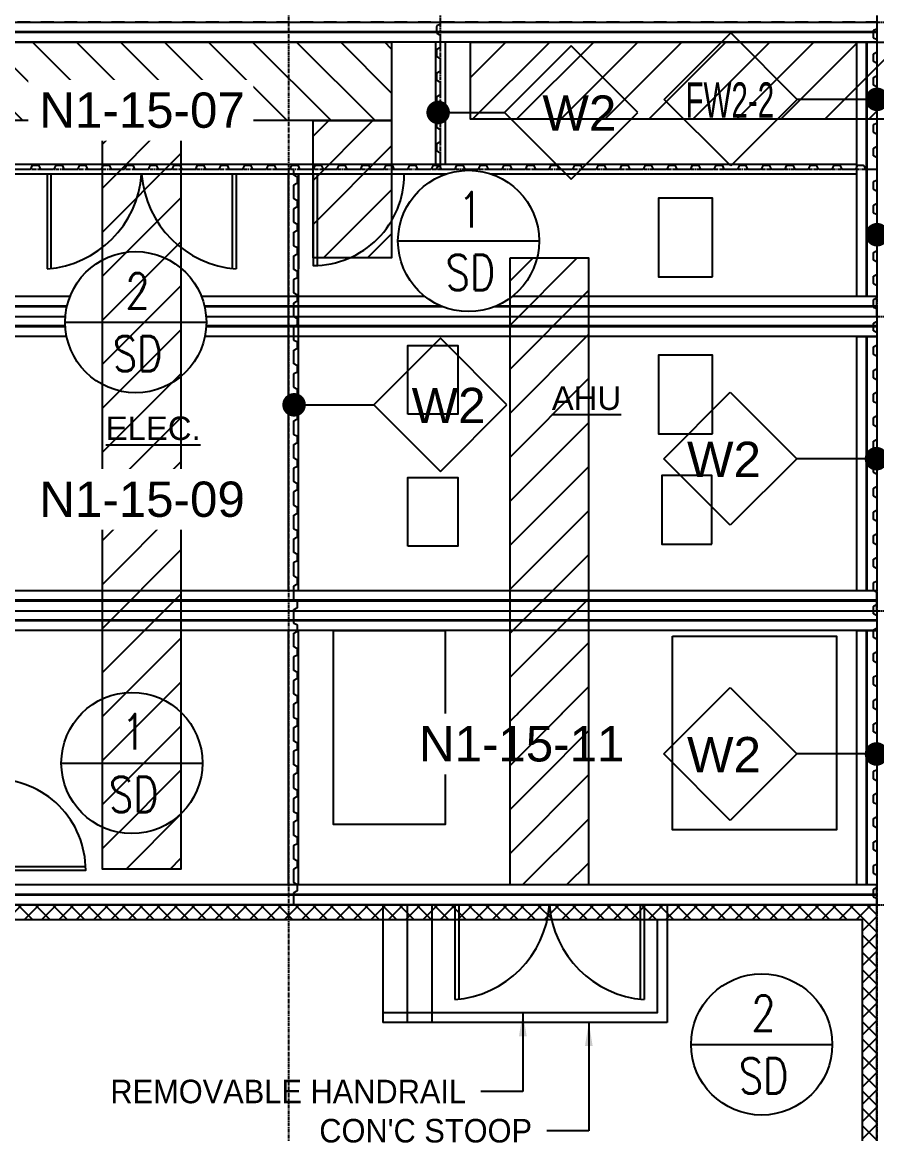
# Model space of a CAD drawing. Header units: millimetres. Extents: x 4133871 to 4440428, y -545651 to -495191.
# Drawn here: x 4159226 to 4167944, y -536178 to -524844 of the extents above; entities that cross this region are included whole.
import ezdxf
from ezdxf.enums import TextEntityAlignment as Align

# ---------------------------------------------------------------- set-up
doc = ezdxf.new("R2010")
doc.units = ezdxf.units.MM
doc.header["$LTSCALE"] = 60
doc.set_wipeout_variables(frame=1)
for name, pattern in [('CEN', [62, 60, -1, 0, -1]), ('CENTER', [2, 1.25, -0.25, 0.25, -0.25]), ('HIDDEN', [0.375, 0.25, -0.125])]:
    doc.linetypes.add(name, pattern=pattern)
for name, color, linetype in [('1', 7, 'Continuous'), ('1CEN', 1, 'CEN'), ('1ST FL FW1-2', 3, 'Continuous'), ('1ST FL FW2-2', 3, 'Continuous'), ('1ST FL W2', 3, 'Continuous'), ('3', 3, 'Continuous'), ('AA-XXXX-SYMB', 7, 'Continuous'), ('AA-XXXX-TEXT', 3, 'Continuous'), ('C_TEXT_01', 2, 'Continuous'), ('C_TEXT_CONTAINER NO', 7, 'Continuous'), ('DIM-SCALE', 7, 'Continuous'), ('DOOR', 3, 'Continuous'), ('EQUIPMENT', 6, 'Continuous'), ('INI', 11, 'Continuous'), ('STEEL', 3, 'Continuous')]:
    doc.layers.add(name, color=color, linetype=linetype)
doc.styles.add('ArchiLab', font='')
doc.styles.add('ARCHILAB_ROMANS', font='romans.shx', dxfattribs={"bigfont": 'ghs.shx'})
doc.styles.add('Arial', font='arial.ttf')
doc.styles.add('GHS', font='romans.shx', dxfattribs={"width": 0.8, "bigfont": 'ghs.shx'})
doc.styles.add('돋움', font='')
doc.styles.get('ArchiLab').set_extended_font_data('Dotum')
doc.styles.get('돋움').set_extended_font_data('Dotum')
doc.linetypes.add('FENCELINE1', pattern='A,1,-0.4,[133,ltypeshp.shx,S=0.4,R=0,X=-0.4,Y=0],-0.4,4', length=5.8)
doc.dimstyles.new('일반도면_0060', dxfattribs={"dimtxt": 240, "dimasz": 240, "dimexe": 60, "dimexo": 300, "dimgap": 75, "dimtad": 1, "dimdec": 0, "dimzin": 0, "dimdsep": 46, "dimtxsty": '돋움', "dimcen": -300, "dimclrd": 7, "dimclre": 7, "dimclrt": 2, "dimadec": 8, "dimazin": 0, "dimtfac": 1, "dimtdec": 0, "dimtix": 1, "dimtmove": 2, "dimatfit": 3, "dimfxl": 1, "dimtolj": 1, "dimtzin": 0, "dimarcsym": 0})

# ---------------------------------------------------------------- blocks, each defined once
blk = doc.blocks.new('EQ')
at = {"layer": 'EQUIPMENT', "color": 253}
for points in [[(-2407, 9712), (-2407, 10512), (-2957, 10512), (-2957, 9712)], [(-5513, 8309), (-5513, 9009), (-5003, 9009), (-5003, 8309)], [(-2407, 8111), (-2407, 8911), (-2957, 8911), (-2957, 8111)], [(-5513, 6965), (-5513, 7665), (-5003, 7665), (-5003, 6965)], [(-2412, 6984), (-2412, 7684), (-2922, 7684), (-2922, 6984)], [(-6273, 6104), (-5134, 6104), (-5134, 4127), (-6273, 4127)], [(-2814, 6048), (-1142, 6048), (-1142, 4071), (-2814, 4071)]]:
    blk.add_lwpolyline(points, close=True, dxfattribs=at)
blk = doc.blocks.new('15M')
at = {"linetype": 'HIDDEN', "ltscale": 0.1}
for p, q in [((-110087, -152171), (-95087, -152171)), ((-110087, -152179), (-95087, -152179)), ((-109989, -152276), (-109989, -154870)), ((-109982, -152276), (-109982, -154870)), ((-110087, -154968), (-95087, -154968)), ((-110087, -154976), (-95087, -154976))]:
    blk.add_line(p, q, dxfattribs=at)
for points in [[(-110087, -152276), (-95087, -152276), (-95087, -152073), (-110087, -152073)], [(-109884, -154870), (-110087, -154870), (-110087, -152276), (-109884, -152276)], [(-110087, -154870), (-95087, -154870), (-95087, -155073), (-110087, -155073)]]:
    blk.add_lwpolyline(points, close=True)
blk = doc.blocks.new('외각')
for p, q in [((-19519, -4083), (-19519, -5330)), ((-19419, -4083), (-19419, -5330)), ((-15219, -5330), (-34813, -5330)), ((-15219, -5430), (-34813, -5430)), ((-21016, -9677), (-21016, -5430)), ((-20916, -9677), (-20916, -5430)), ((-20916, -5430), (-20916, -6395)), ((-21016, -12677), (-21016, -10083)), ((-20916, -12677), (-20916, -10083))]:
    blk.add_line(p, q)
at = {"rotation": 180}
for p in [(-125103, -158953), (-125103, -161953), (-125103, -164953)]:
    blk.add_blockref('15M', p, dxfattribs=at)
blk = doc.blocks.new('A$C1F841B1D')
blk.add_wipeout([(207.3, 585.3), (300, 600), (392.7, 585.3), (476.3, 542.7), (542.7, 476.3), (585.3, 392.7), (600, 300), (585.3, 207.3), (542.7, 123.7), (476.3, 57.3), (392.7, 14.7), (300, 0), (207.3, 14.7), (123.7, 57.3), (57.3, 123.7), (14.7, 207.3), (0, 300), (14.7, 392.7), (57.3, 476.3), (123.7, 542.7)])
at = {"layer": 'AA-XXXX-SYMB'}
blk.add_line((0, 300), (600, 300), dxfattribs=at)
blk.add_circle((300, 300), 300, dxfattribs=at)
at = {"layer": 'AA-XXXX-SYMB', "color": 3, "linetype": 'Continuous', "style": 'ArchiLab'}
for tag, p in [('NO', (307.7, 357.8)), ('MARK', (308.1, 91.4))]:
    blk.add_attdef(tag, text='', height=150, dxfattribs=at).set_placement(p, align=Align.CENTER)
blk = doc.blocks.new('A$C07F913FF')
h = blk.add_hatch()
h.set_pattern_fill('ANSI31', color=253, scale=100, angle=90)
h.set_pattern_definition([(135, (4702447.55, -32291.02), (-224.506403, -224.506403), [])])
h.paths.add_polyline_path([(5203, 1997), (5203, 2797), (15050, 2797), (15050, 1997)])
h = blk.add_hatch()
h.set_pattern_fill('ANSI31', color=253, scale=100)
h.set_pattern_definition([(45, (-18138.02, -4694771.05), (-224.506403, 224.506403), [])])
h.paths.add_polyline_path([(15854, 2797), (27684, 2797), (27684, 2011), (15854, 2011)])
h = blk.add_hatch()
h.set_pattern_fill('ANSI31', color=253, scale=100)
h.set_pattern_definition([(45, (-22188.02, -4695745.9), (-224.506403, 224.506403), [])])
h.paths.add_polyline_path([(12100, 1997), (12900, 1997), (12900, -5634), (12100, -5634)])
h = blk.add_hatch()
h.set_pattern_fill('ANSI31', color=253, scale=100)
h.set_pattern_definition([(45, (-20038.02, -4695218.05), (-224.506403, 224.506403), [])])
h.paths.add_polyline_path([(14250, 1997), (15050, 1997), (15050, 597), (14250, 597)])
h = blk.add_hatch()
h.set_pattern_fill('ANSI31', color=253, scale=100)
h.set_pattern_definition([(45, (-18027.55, -4695794.55), (-224.506403, 224.506403), [])])
h.paths.add_polyline_path([(16260, 597), (17060, 597), (17060, -5797), (16260, -5797)])
at = {"color": 253}
for points in [[(5203, 1997), (5203, 2797), (15050, 2797), (15050, 1997)], [(15854, 2797), (27684, 2797), (27684, 2011), (15854, 2011)], [(12100, 1997), (12900, 1997), (12900, -5634), (12100, -5634)], [(14250, 1997), (15050, 1997), (15050, 597), (14250, 597)], [(16260, 597), (17060, 597), (17060, -5797), (16260, -5797)]]:
    blk.add_lwpolyline(points, close=True, dxfattribs=at)
blk = doc.blocks.new('A$C064809F0')
at = {"layer": 'AA-XXXX-TEXT'}
for p, q in [((475.2, 565.7), (1040.8, 1131.4)), ((1040.8, 1131.4), (1606.5, 565.7)), ((1040.8, 0), (475.2, 565.7)), ((1606.5, 565.7), (1040.8, 0))]:
    blk.add_line(p, q, dxfattribs=at)
at = {"layer": 'INI'}
blk.add_line((1040.8, 0), (475.2, 565.7), dxfattribs=at)
at = {"layer": 'AA-XXXX-TEXT', "style": 'ARCHILAB_ROMANS'}
blk.add_attdef('WALLTYPE', text='', height=300, dxfattribs=at).set_placement((1042.9, 560), align=Align.MIDDLE_CENTER)

msp = doc.modelspace()

# ---------------------------------------------------------------- block references
at = {"color": 3}
msp.add_blockref('외각', (4182960, -520964.2), dxfattribs=at)

# ---------------------------------------------------------------- next in the draw order: block references
at = {"layer": 'EQUIPMENT', "color": 3}
msp.add_blockref('EQ', (4168674, -537151), dxfattribs=at)

# ---------------------------------------------------------------- next in the draw order: linework, layer by layer
for p, q in [((4162904.5, -533844.2), (4162904.5, -535044.2)), ((4163154.5, -533844.2), (4163154.5, -535044.2)), ((4163404.5, -533844.2), (4163404.5, -535044.2)), ((4165804.5, -533844.2), (4165804.5, -535044.2)), ((4165804.5, -535044.2), (4162904.5, -535044.2))]:
    msp.add_line(p, q)
at = {"layer": '1CEN', "color": 1, "linetype": 'CENTER', "ltscale": 0.5}
for p, q in [((4161944, -502344.3), (4161944, -540844.3)), ((4167944, -502344.3), (4167944, -540844.3)), ((4146944, -524844.3), (4183944, -524844.3)), ((4146944, -527844.3), (4183944, -527844.3)), ((4146944, -530844.3), (4183944, -530844.3)), ((4146944, -533844.3), (4183944, -533844.3))]:
    msp.add_line(p, q, dxfattribs=at)
at = {"layer": '1ST FL FW2-2'}
for points in [[(4159309.2, -524841.1, -0.279959), (4159304.1, -524844.3), (4159179.2, -524844.3, -0.279959)], [(4159549.7, -524841.1, -0.279959), (4159544.6, -524844.3), (4159419.7, -524844.3, -0.279959), (4159414.6, -524841.1)], [(4159790.2, -524841.1, -0.279959), (4159785, -524844.3), (4159660.2, -524844.3, -0.279959), (4159655, -524841.1)], [(4160030.7, -524841.1, -0.279959), (4160025.5, -524844.3), (4159900.7, -524844.3, -0.279959), (4159895.5, -524841.1)], [(4160271.1, -524841.1, -0.279959), (4160266, -524844.3), (4160141.1, -524844.3, -0.279959), (4160136, -524841.1)], [(4160511.6, -524841.1, -0.279959), (4160506.5, -524844.3), (4160381.6, -524844.3, -0.279959), (4160376.5, -524841.1)], [(4160752.1, -524841.1, -0.279959), (4160746.9, -524844.3), (4160622.1, -524844.3, -0.279959), (4160617, -524841.1)], [(4160992.6, -524841.1, -0.279959), (4160987.4, -524844.3), (4160862.6, -524844.3, -0.279959), (4160857.4, -524841.1)], [(4161233, -524841.1, -0.279959), (4161227.9, -524844.3), (4161103.1, -524844.3, -0.279959), (4161097.9, -524841.1)], [(4161473.5, -524841.1, -0.279959), (4161468.4, -524844.3), (4161343.5, -524844.3, -0.279959), (4161338.4, -524841.1)], [(4161714, -524841.1, -0.279959), (4161708.9, -524844.3), (4161584, -524844.3, -0.279959), (4161578.9, -524841.1)], [(4161954.5, -524841.1, -0.279959), (4161949.3, -524844.3), (4161824.5, -524844.3, -0.279959), (4161819.4, -524841.1)], [(4162195, -524841.1, -0.279959), (4162189.8, -524844.3), (4162065, -524844.3, -0.279959), (4162059.8, -524841.1)], [(4162435.4, -524841.1, -0.279959), (4162430.3, -524844.3), (4162305.5, -524844.3, -0.279959), (4162300.3, -524841.1)], [(4162675.9, -524841.1, -0.279959), (4162670.8, -524844.3), (4162545.9, -524844.3, -0.279959), (4162540.8, -524841.1)], [(4162916.4, -524841.1, -0.279959), (4162911.3, -524844.3), (4162786.4, -524844.3, -0.279959), (4162781.3, -524841.1)], [(4163156.9, -524841.1, -0.279959), (4163151.7, -524844.3), (4163026.9, -524844.3, -0.279959), (4163021.7, -524841.1)], [(4163397.4, -524841.1, -0.279959), (4163392.2, -524844.3), (4163267.4, -524844.3, -0.279959), (4163262.2, -524841.1)], [(4163637.8, -524841.1, -0.279959), (4163632.7, -524844.3), (4163507.8, -524844.3, -0.279959), (4163502.7, -524841.1)], [(4163878.3, -524841.1, -0.279959), (4163873.2, -524844.3), (4163748.3, -524844.3, -0.279959), (4163743.2, -524841.1)], [(4164118.8, -524841.1, -0.279959), (4164113.6, -524844.3), (4163988.8, -524844.3, -0.279959), (4163983.7, -524841.1)], [(4164359.3, -524841.1, -0.279959), (4164354.1, -524844.3), (4164229.3, -524844.3, -0.279959), (4164224.1, -524841.1)], [(4164599.7, -524841.1, -0.279959), (4164594.6, -524844.3), (4164469.8, -524844.3, -0.279959), (4164464.6, -524841.1)], [(4164840.2, -524841.1, -0.279959), (4164835.1, -524844.3), (4164710.2, -524844.3, -0.279959), (4164705.1, -524841.1)], [(4165080.7, -524841.1, -0.279959), (4165075.6, -524844.3), (4164950.7, -524844.3, -0.279959), (4164945.6, -524841.1)], [(4165321.2, -524841.1, -0.279959), (4165316, -524844.3), (4165191.2, -524844.3, -0.279959), (4165186.1, -524841.1)], [(4165561.7, -524841.1, -0.279959), (4165556.5, -524844.3), (4165431.7, -524844.3, -0.279959), (4165426.5, -524841.1)], [(4165802.1, -524841.1, -0.279959), (4165797, -524844.3), (4165672.2, -524844.3, -0.279959), (4165667, -524841.1)], [(4166042.6, -524841.1, -0.279959), (4166037.5, -524844.3), (4165912.6, -524844.3, -0.279959), (4165907.5, -524841.1)], [(4166283.1, -524841.1, -0.279959), (4166278, -524844.3), (4166153.1, -524844.3, -0.279959), (4166148, -524841.1)], [(4166523.6, -524841.1, -0.279959), (4166518.4, -524844.3), (4166393.6, -524844.3, -0.279959), (4166388.4, -524841.1)], [(4166764.1, -524841.1, -0.279959), (4166758.9, -524844.3), (4166634.1, -524844.3, -0.279959), (4166628.9, -524841.1)], [(4167004.5, -524841.1, -0.279959), (4166999.4, -524844.3), (4166874.5, -524844.3, -0.279959), (4166869.4, -524841.1)], [(4167245, -524841.1, -0.279959), (4167239.9, -524844.3), (4167115, -524844.3, -0.279959), (4167109.9, -524841.1)], [(4167485.5, -524841.1, -0.279959), (4167480.3, -524844.3), (4167355.5, -524844.3, -0.279959), (4167350.4, -524841.1)], [(4167726, -524841.1, -0.279959), (4167720.8, -524844.3), (4167596, -524844.3, -0.279959), (4167590.8, -524841.1)], [(4167944, -524844.3), (4167836.5, -524844.3, -0.279959), (4167831.3, -524841.1)], [(4167944, -526344.3), (4167944, -526451.8, -0.279959), (4167940.9, -526457), (4167909.5, -526473.3, 0.279959), (4167906.4, -526478.5), (4167906.4, -526509.7), (4167906.4, -526540.9, 0.279959), (4167909.5, -526546), (4167940.9, -526562.3, -0.279959), (4167944, -526567.5), (4167944, -526692.3, -0.279959), (4167940.9, -526697.5), (4167909.5, -526713.8, 0.279959), (4167906.4, -526718.9), (4167906.4, -526750.1), (4167906.4, -526781.4, 0.279959), (4167909.5, -526786.5), (4167940.9, -526802.8, -0.279959), (4167944, -526808), (4167944, -526932.8, -0.279959), (4167940.9, -526937.9), (4167909.5, -526954.3, 0.279959), (4167906.4, -526959.4), (4167906.4, -526990.6), (4167906.4, -527021.8, 0.279959), (4167909.5, -527027), (4167940.9, -527043.3, -0.279959), (4167944, -527048.4), (4167944, -527173.3, -0.279959), (4167940.9, -527178.4), (4167909.5, -527194.7, 0.279959), (4167906.4, -527199.9), (4167906.4, -527231.1), (4167906.4, -527262.3, 0.279959), (4167909.5, -527267.5), (4167940.9, -527283.8, -0.279959), (4167944, -527288.9), (4167944, -527413.8, -0.279959), (4167940.9, -527418.9), (4167909.5, -527435.2, 0.279959), (4167906.4, -527440.4), (4167906.4, -527471.6), (4167906.4, -527502.8, 0.279959), (4167909.5, -527507.9), (4167940.9, -527524.3, -0.279959), (4167944, -527529.4), (4167944, -527654.2, -0.279959), (4167940.9, -527659.4), (4167909.5, -527675.7, 0.279959), (4167906.4, -527680.8), (4167906.4, -527712.1), (4167906.4, -527743.3, 0.279959), (4167909.5, -527748.4), (4167940.9, -527764.7, -0.279959), (4167944, -527769.9), (4167944, -527894.7, -0.279959), (4167940.9, -527899.9), (4167909.5, -527916.2, 0.279959), (4167906.4, -527921.3), (4167906.4, -527952.5), (4167906.4, -527983.7, 0.279959), (4167909.5, -527988.9), (4167940.9, -528005.2, -0.279959), (4167944, -528010.4), (4167944, -528135.2, -0.279959), (4167940.9, -528140.3), (4167909.5, -528156.7, 0.279959), (4167906.4, -528161.8), (4167906.4, -528193), (4167906.4, -528224.2, 0.279959), (4167909.5, -528229.4), (4167940.9, -528245.7, -0.279959), (4167944, -528250.8), (4167944, -528375.7, -0.279959), (4167940.9, -528380.8), (4167909.5, -528397.1, 0.279959), (4167906.4, -528402.3), (4167906.4, -528433.5), (4167906.4, -528464.7, 0.279959), (4167909.5, -528469.8), (4167940.9, -528486.2, -0.279959), (4167944, -528491.3), (4167944, -528616.2, -0.279959), (4167940.9, -528621.3), (4167909.5, -528637.6, 0.279959), (4167906.4, -528642.8), (4167906.4, -528674), (4167906.4, -528705.2, 0.279959), (4167909.5, -528710.3), (4167940.9, -528726.6, -0.279959), (4167944, -528731.8), (4167944, -528856.6, -0.279959), (4167940.9, -528861.8), (4167909.5, -528878.1, 0.279959), (4167906.4, -528883.2), (4167906.4, -528914.5), (4167906.4, -528945.7, 0.279959), (4167909.5, -528950.8), (4167940.9, -528967.1, -0.279959), (4167944, -528972.3), (4167944, -529097.1, -0.279959), (4167940.9, -529102.3), (4167909.5, -529118.6, 0.279959), (4167906.4, -529123.7), (4167906.4, -529154.9), (4167906.4, -529186.1, 0.279959), (4167909.5, -529191.3), (4167940.9, -529207.6, -0.279959), (4167944, -529212.7), (4167944, -529337.6, -0.279959), (4167940.9, -529342.7), (4167909.5, -529359.1, 0.279959), (4167906.4, -529364.2), (4167906.4, -529395.4), (4167906.4, -529426.6, 0.279959), (4167909.5, -529431.8), (4167940.9, -529448.1, -0.279959), (4167944, -529453.2), (4167944, -529578.1, -0.279959), (4167940.9, -529583.2), (4167909.5, -529599.5, 0.279959), (4167906.4, -529604.7), (4167906.4, -529635.9), (4167906.4, -529667.1, 0.279959), (4167909.5, -529672.2), (4167940.9, -529688.6, -0.279959), (4167944, -529693.7), (4167944, -529818.5, -0.279959), (4167940.9, -529823.7), (4167909.5, -529840, 0.279959), (4167906.4, -529845.2), (4167906.4, -529876.4), (4167906.4, -529907.6, 0.279959), (4167909.5, -529912.7), (4167940.9, -529929, -0.279959), (4167944, -529934.2), (4167944, -530059, -0.279959), (4167940.9, -530064.2), (4167909.5, -530080.5, 0.279959), (4167906.4, -530085.6), (4167906.4, -530116.8), (4167906.4, -530148.1, 0.279959), (4167909.5, -530153.2), (4167940.9, -530169.5, -0.279959), (4167944, -530174.7), (4167944, -530299.5, -0.279959), (4167940.9, -530304.6), (4167909.5, -530321, 0.279959), (4167906.4, -530326.1), (4167906.4, -530357.3), (4167906.4, -530388.5, 0.279959), (4167909.5, -530393.7), (4167940.9, -530410, -0.279959), (4167944, -530415.1), (4167944, -530540, -0.279959), (4167940.9, -530545.1), (4167909.5, -530561.4, 0.279959), (4167906.4, -530566.6), (4167906.4, -530597.8), (4167906.4, -530629, 0.279959), (4167909.5, -530634.2), (4167940.9, -530650.5, -0.279959), (4167944, -530655.6), (4167944, -530780.5, -0.279959), (4167940.9, -530785.6), (4167909.5, -530801.9, 0.279959), (4167906.4, -530807.1), (4167906.4, -530838.3), (4167906.4, -530869.5, 0.279959), (4167909.5, -530874.6), (4167940.9, -530891, -0.279959), (4167944, -530896.1), (4167944, -531020.9, -0.279959), (4167940.9, -531026.1), (4167909.5, -531042.4, 0.279959), (4167906.4, -531047.5), (4167906.4, -531078.8), (4167906.4, -531110, 0.279959), (4167909.5, -531115.1), (4167940.9, -531131.4, -0.279959), (4167944, -531136.6), (4167944, -531261.4, -0.279959), (4167940.9, -531266.6), (4167909.5, -531282.9, 0.279959), (4167906.4, -531288), (4167906.4, -531319.2), (4167906.4, -531350.4, 0.279959), (4167909.5, -531355.6), (4167940.9, -531371.9, -0.279959), (4167944, -531377.1), (4167944, -531501.9, -0.279959), (4167940.9, -531507), (4167909.5, -531523.4, 0.279959), (4167906.4, -531528.5), (4167906.4, -531559.7), (4167906.4, -531590.9, 0.279959), (4167909.5, -531596.1), (4167940.9, -531612.4, -0.279959), (4167944, -531617.5), (4167944, -531742.4, -0.279959), (4167940.9, -531747.5), (4167909.5, -531763.8, 0.279959), (4167906.4, -531769), (4167906.4, -531800.2), (4167906.4, -531831.4, 0.279959), (4167909.5, -531836.5), (4167940.9, -531852.9, -0.279959), (4167944, -531858), (4167944, -531982.9, -0.279959), (4167940.9, -531988), (4167909.5, -532004.3, 0.279959), (4167906.4, -532009.5), (4167906.4, -532040.7), (4167906.4, -532071.9, 0.279959), (4167909.5, -532077), (4167940.9, -532093.3, -0.279959), (4167944, -532098.5), (4167944, -532223.3, -0.279959), (4167940.9, -532228.5), (4167909.5, -532244.8, 0.279959), (4167906.4, -532249.9), (4167906.4, -532281.1), (4167906.4, -532312.4, 0.279959), (4167909.5, -532317.5), (4167940.9, -532333.8, -0.279959), (4167944, -532339), (4167944, -532463.8, -0.279959), (4167940.9, -532469), (4167909.5, -532485.3, 0.279959), (4167906.4, -532490.4), (4167906.4, -532521.6), (4167906.4, -532552.8, 0.279959), (4167909.5, -532558), (4167940.9, -532574.3, -0.279959), (4167944, -532579.4), (4167944, -532704.3, -0.279959), (4167940.9, -532709.4), (4167909.5, -532725.8, 0.279959), (4167906.4, -532730.9), (4167906.4, -532762.1), (4167906.4, -532793.3, 0.279959), (4167909.5, -532798.5), (4167940.9, -532814.8, -0.279959), (4167944, -532819.9), (4167944, -532944.8, -0.279959), (4167940.9, -532949.9), (4167909.5, -532966.2, 0.279959), (4167906.4, -532971.4), (4167906.4, -533002.6), (4167906.4, -533033.8, 0.279959), (4167909.5, -533038.9), (4167940.9, -533055.3, -0.279959), (4167944, -533060.4), (4167944, -533185.2, -0.279959), (4167940.9, -533190.4), (4167909.5, -533206.7, 0.279959), (4167906.4, -533211.9), (4167906.4, -533243.1), (4167906.4, -533274.3, 0.279959), (4167909.5, -533279.4), (4167940.9, -533295.7, -0.279959), (4167944, -533300.9), (4167944, -533425.7, -0.279959), (4167940.9, -533430.9), (4167909.5, -533447.2, 0.279959), (4167906.4, -533452.3), (4167906.4, -533483.5), (4167906.4, -533514.8, 0.279959), (4167909.5, -533519.9), (4167940.9, -533536.2, -0.279959), (4167944, -533541.4), (4167944, -533666.2, -0.279959), (4167940.9, -533671.3), (4167909.5, -533687.7, 0.279959), (4167906.4, -533692.8), (4167906.4, -533724), (4167906.4, -533755.2, 0.279959), (4167909.5, -533760.4), (4167940.9, -533776.7, -0.279959), (4167944, -533781.8), (4167944, -533844.3)]]:
    msp.add_lwpolyline(points, format="xyb", dxfattribs=at)
at = {"layer": '1ST FL W2', "color": 6}
msp.add_lwpolyline([(4167944, -524783.3), (4167944, -524908.1, -0.279959), (4167940.9, -524913.3), (4167909.5, -524929.6, 0.279959), (4167906.4, -524934.7), (4167906.4, -524966), (4167906.4, -524997.2, 0.279959), (4167909.5, -525002.3), (4167940.9, -525018.6, -0.279959), (4167944, -525023.8), (4167944, -525148.6, -0.279959), (4167940.9, -525153.8), (4167909.5, -525170.1, 0.279959), (4167906.4, -525175.2), (4167906.4, -525206.4), (4167906.4, -525237.6, 0.279959), (4167909.5, -525242.8), (4167940.9, -525259.1, -0.279959), (4167944, -525264.3), (4167944, -525389.1, -0.279959), (4167940.9, -525394.2), (4167909.5, -525410.6, 0.279959), (4167906.4, -525415.7), (4167906.4, -525446.9), (4167906.4, -525478.1, 0.279959), (4167909.5, -525483.3), (4167940.9, -525499.6, -0.279959), (4167944, -525504.7), (4167944, -525629.6, -0.279959), (4167940.9, -525634.7), (4167909.5, -525651, 0.279959), (4167906.4, -525656.2), (4167906.4, -525687.4), (4167906.4, -525718.6, 0.279959), (4167909.5, -525723.7), (4167940.9, -525740.1, -0.279959), (4167944, -525745.2), (4167944, -525870, -0.279959), (4167940.9, -525875.2), (4167909.5, -525891.5, 0.279959), (4167906.4, -525896.7), (4167906.4, -525927.9), (4167906.4, -525959.1, 0.279959), (4167909.5, -525964.2), (4167940.9, -525980.5, -0.279959), (4167944, -525985.7), (4167944, -526110.5, -0.279959), (4167940.9, -526115.7), (4167909.5, -526132, 0.279959), (4167906.4, -526137.1), (4167906.4, -526168.3), (4167906.4, -526199.6, 0.279959), (4167909.5, -526204.7), (4167940.9, -526221, -0.279959), (4167944, -526226.2), (4167944, -526344.3)], format="xyb", dxfattribs=at)
at = {"layer": '1ST FL W2', "color": 3}
msp.add_lwpolyline([(4161994, -526344.3), (4161994, -526396.1, 0.279959), (4161997.2, -526401.2), (4162028.6, -526417.6, -0.279959), (4162031.7, -526422.7), (4162031.7, -526453.9), (4162031.7, -526485.1, -0.279959), (4162028.6, -526490.3), (4161997.2, -526506.6, 0.279959), (4161994, -526511.7), (4161994, -526636.6, 0.279959), (4161997.2, -526641.7), (4162028.6, -526658, -0.279959), (4162031.7, -526663.2), (4162031.7, -526694.4), (4162031.7, -526725.6, -0.279959), (4162028.6, -526730.8), (4161997.2, -526747.1, 0.279959), (4161994, -526752.2), (4161994, -526877.1, 0.279959), (4161997.2, -526882.2), (4162028.6, -526898.5, -0.279959), (4162031.7, -526903.7), (4162031.7, -526934.9), (4162031.7, -526966.1, -0.279959), (4162028.6, -526971.2), (4161997.2, -526987.6, 0.279959), (4161994, -526992.7), (4161994, -527117.5, 0.279959), (4161997.2, -527122.7), (4162028.6, -527139, -0.279959), (4162031.7, -527144.1), (4162031.7, -527175.4), (4162031.7, -527206.6, -0.279959), (4162028.6, -527211.7), (4161997.2, -527228, 0.279959), (4161994, -527233.2), (4161994, -527358, 0.279959), (4161997.2, -527363.2), (4162028.6, -527379.5, -0.279959), (4162031.7, -527384.6), (4162031.7, -527415.8), (4162031.7, -527447, -0.279959), (4162028.6, -527452.2), (4161997.2, -527468.5, 0.279959), (4161994, -527473.7), (4161994, -527598.5, 0.279959), (4161997.2, -527603.6), (4162028.6, -527620, -0.279959), (4162031.7, -527625.1), (4162031.7, -527656.3), (4162031.7, -527687.5, -0.279959), (4162028.6, -527692.7), (4161997.2, -527709, 0.279959), (4161994, -527714.1), (4161994, -527839, 0.279959), (4161997.2, -527844.1), (4162028.6, -527860.4, -0.279959), (4162031.7, -527865.6), (4162031.7, -527896.8), (4162031.7, -527928, -0.279959), (4162028.6, -527933.1), (4161997.2, -527949.5, 0.279959), (4161994, -527954.6), (4161994, -528079.5, 0.279959), (4161997.2, -528084.6), (4162028.6, -528100.9, -0.279959), (4162031.7, -528106.1), (4162031.7, -528137.3), (4162031.7, -528168.5, -0.279959), (4162028.6, -528173.6), (4161997.2, -528189.9, 0.279959), (4161994, -528195.1), (4161994, -528319.9, 0.279959), (4161997.2, -528325.1), (4162028.6, -528341.4, -0.279959), (4162031.7, -528346.5), (4162031.7, -528377.7), (4162031.7, -528409, -0.279959), (4162028.6, -528414.1), (4161997.2, -528430.4, 0.279959), (4161994, -528435.6), (4161994, -528560.4, 0.279959), (4161997.2, -528565.6), (4162028.6, -528581.9, -0.279959), (4162031.7, -528587), (4162031.7, -528618.2), (4162031.7, -528649.4, -0.279959), (4162028.6, -528654.6), (4161997.2, -528670.9, 0.279959), (4161994, -528676), (4161994, -528800.9, 0.279959), (4161997.2, -528806), (4162028.6, -528822.4, -0.279959), (4162031.7, -528827.5), (4162031.7, -528858.7), (4162031.7, -528889.9, -0.279959), (4162028.6, -528895.1), (4161997.2, -528911.4, 0.279959), (4161994, -528916.5), (4161994, -529041.4, 0.279959), (4161997.2, -529046.5), (4162028.6, -529062.8, -0.279959), (4162031.7, -529068), (4162031.7, -529099.2), (4162031.7, -529130.4, -0.279959), (4162028.6, -529135.5), (4161997.2, -529151.9, 0.279959), (4161994, -529157), (4161994, -529281.8, 0.279959), (4161997.2, -529287), (4162028.6, -529303.3, -0.279959), (4162031.7, -529308.5), (4162031.7, -529339.7), (4162031.7, -529370.9, -0.279959), (4162028.6, -529376), (4161997.2, -529392.3, 0.279959), (4161994, -529397.5), (4161994, -529522.3, 0.279959), (4161997.2, -529527.5), (4162028.6, -529543.8, -0.279959), (4162031.7, -529548.9), (4162031.7, -529580.1), (4162031.7, -529611.4, -0.279959), (4162028.6, -529616.5), (4161997.2, -529632.8, 0.279959), (4161994, -529638), (4161994, -529762.8, 0.279959), (4161997.2, -529767.9), (4162028.6, -529784.3, -0.279959), (4162031.7, -529789.4), (4162031.7, -529820.6), (4162031.7, -529851.8, -0.279959), (4162028.6, -529857), (4161997.2, -529873.3, 0.279959), (4161994, -529878.4), (4161994, -530003.3, 0.279959), (4161997.2, -530008.4), (4162028.6, -530024.7, -0.279959), (4162031.7, -530029.9), (4162031.7, -530061.1), (4162031.7, -530092.3, -0.279959), (4162028.6, -530097.5), (4161997.2, -530113.8, 0.279959), (4161994, -530118.9), (4161994, -530243.8, 0.279959), (4161997.2, -530248.9), (4162028.6, -530265.2, -0.279959), (4162031.7, -530270.4), (4162031.7, -530301.6), (4162031.7, -530332.8, -0.279959), (4162028.6, -530337.9), (4161997.2, -530354.3, 0.279959), (4161994, -530359.4), (4161994, -530484.2, 0.279959), (4161997.2, -530489.4), (4162028.6, -530505.7, -0.279959), (4162031.7, -530510.8), (4162031.7, -530542.1), (4162031.7, -530573.3, -0.279959), (4162028.6, -530578.4), (4161997.2, -530594.7, 0.279959), (4161994, -530599.9), (4161994, -530724.7, 0.279959), (4161997.2, -530729.9), (4162028.6, -530746.2, -0.279959), (4162031.7, -530751.3), (4162031.7, -530782.5), (4162031.7, -530813.7, -0.279959), (4162028.6, -530818.9), (4161997.2, -530835.2, 0.279959), (4161994, -530840.4), (4161994, -530965.2, 0.279959), (4161997.2, -530970.3), (4162028.6, -530986.7, -0.279959), (4162031.7, -530991.8), (4162031.7, -531023), (4162031.7, -531054.2, -0.279959), (4162028.6, -531059.4), (4161997.2, -531075.7, 0.279959), (4161994, -531080.8), (4161994, -531205.7, 0.279959), (4161997.2, -531210.8), (4162028.6, -531227.1, -0.279959), (4162031.7, -531232.3), (4162031.7, -531263.5), (4162031.7, -531294.7, -0.279959), (4162028.6, -531299.8), (4161997.2, -531316.2, 0.279959), (4161994, -531321.3), (4161994, -531446.2, 0.279959), (4161997.2, -531451.3), (4162028.6, -531467.6, -0.279959), (4162031.7, -531472.8), (4162031.7, -531504), (4162031.7, -531535.2, -0.279959), (4162028.6, -531540.3), (4161997.2, -531556.6, 0.279959), (4161994, -531561.8), (4161994, -531686.6, 0.279959), (4161997.2, -531691.8), (4162028.6, -531708.1, -0.279959), (4162031.7, -531713.2), (4162031.7, -531744.4), (4162031.7, -531775.7, -0.279959), (4162028.6, -531780.8), (4161997.2, -531797.1, 0.279959), (4161994, -531802.3), (4161994, -531927.1, 0.279959), (4161997.2, -531932.3), (4162028.6, -531948.6, -0.279959), (4162031.7, -531953.7), (4162031.7, -531984.9), (4162031.7, -532016.1, -0.279959), (4162028.6, -532021.3), (4161997.2, -532037.6, 0.279959), (4161994, -532042.7), (4161994, -532167.6, 0.279959), (4161997.2, -532172.7), (4162028.6, -532189, -0.279959), (4162031.7, -532194.2), (4162031.7, -532225.4), (4162031.7, -532256.6, -0.279959), (4162028.6, -532261.8), (4161997.2, -532278.1, 0.279959), (4161994, -532283.2), (4161994, -532408.1, 0.279959), (4161997.2, -532413.2), (4162028.6, -532429.5, -0.279959), (4162031.7, -532434.7), (4162031.7, -532465.9), (4162031.7, -532497.1, -0.279959), (4162028.6, -532502.2), (4161997.2, -532518.6, 0.279959), (4161994, -532523.7), (4161994, -532648.5, 0.279959), (4161997.2, -532653.7), (4162028.6, -532670, -0.279959), (4162031.7, -532675.2), (4162031.7, -532706.4), (4162031.7, -532737.6, -0.279959), (4162028.6, -532742.7), (4161997.2, -532759, 0.279959), (4161994, -532764.2), (4161994, -532889, 0.279959), (4161997.2, -532894.2), (4162028.6, -532910.5, -0.279959), (4162031.7, -532915.6), (4162031.7, -532946.8), (4162031.7, -532978.1, -0.279959), (4162028.6, -532983.2), (4161997.2, -532999.5, 0.279959), (4161994, -533004.7), (4161994, -533129.5, 0.279959), (4161997.2, -533134.6), (4162028.6, -533151, -0.279959), (4162031.7, -533156.1), (4162031.7, -533187.3), (4162031.7, -533218.5, -0.279959), (4162028.6, -533223.7), (4161997.2, -533240, 0.279959), (4161994, -533245.1), (4161994, -533370, 0.279959), (4161997.2, -533375.1), (4162028.6, -533391.4, -0.279959), (4162031.7, -533396.6), (4162031.7, -533427.8), (4162031.7, -533459, -0.279959), (4162028.6, -533464.2), (4161997.2, -533480.5, 0.279959), (4161994, -533485.6), (4161994, -533610.5, 0.279959), (4161997.2, -533615.6), (4162028.6, -533631.9, -0.279959), (4162031.7, -533637.1), (4162031.7, -533668.3), (4162031.7, -533699.5, -0.279959), (4162028.6, -533704.6), (4161997.2, -533720.9, 0.279959), (4161994, -533726.1), (4161994, -533844.2)], format="xyb", dxfattribs=at)
at = {"layer": '3', "color": 2, "linetype": 'FENCELINE1', "ltscale": 0.01}
msp.add_lwpolyline([(4165704.5, -533994.2), (4165704.5, -534944.2), (4162904.5, -534944.2)], dxfattribs=at)
at = {"layer": 'DOOR', "color": 3}
for p, q in [((4159479, -526394.3), (4159479, -527359.3)), ((4159519, -526394.3), (4159519, -527355.5)), ((4161369, -526394.3), (4161369, -527355.5)), ((4161409, -526394.3), (4161409, -527359.3)), ((4162234, -526394.3), (4162234, -527323.4)), ((4158944, -533451.2), (4159873.2, -533451.2)), ((4163639.5, -533844.2), (4163639.5, -534809.2)), ((4163679.5, -533844.2), (4163679.5, -534805.4)), ((4165529.5, -533844.2), (4165529.5, -534805.4)), ((4165569.5, -533844.2), (4165569.5, -534809.2))]:
    msp.add_line(p, q, dxfattribs=at)
for points in [[(4162194, -526394.3), (4162194, -527324.3, 0.4142136), (4163124, -526394.3, 0.4142136)], [(4158944, -533491.2), (4159874, -533491.2, 0.4142136), (4158944, -532561.2, 0.4142136)]]:
    msp.add_lwpolyline(points, format="xyb", dxfattribs=at)
for centre, start, end in [((4159401.4, -526316.6), 274.2611, 355.7389), ((4161486.7, -526316.6), 184.2611, 265.7389), ((4163561.8, -533766.5), 274.2611, 355.7389), ((4165647.2, -533766.5), 184.2611, 265.7389)]:
    msp.add_arc(centre, 1045.6, start, end, dxfattribs=at)

# ---------------------------------------------------------------- next in the draw order: block references
at = {"layer": 'AA-XXXX-SYMB'}
ref = msp.add_blockref('A$C064809F0', (4165204.6, -526309.6), dxfattribs=dict(at, xscale=1.2, yscale=1.2, zscale=1.2))
ref.add_attrib('WALLTYPE', 'FW2-2  ', dxfattribs={"layer": 'AA-XXXX-TEXT', "height": 360, "style": 'Arial', "width": 0.6}).set_placement((4166528.6, -525637.6), align=Align.MIDDLE_CENTER)
ref = msp.add_blockref('A$C064809F0', (4164740.9, -529424.1), dxfattribs=dict(at, xscale=-1.2, yscale=1.2, zscale=1.2))
ref.add_attrib('WALLTYPE', 'W2', dxfattribs={"layer": 'AA-XXXX-TEXT', "height": 360, "style": 'Arial'}).set_placement((4163575.7, -528752.1), align=Align.MIDDLE_CENTER)
ref = msp.add_blockref('A$C064809F0', (4165199.7, -529973.7), dxfattribs=dict(at, xscale=1.2, yscale=1.2, zscale=1.2))
ref.add_attrib('WALLTYPE', 'W2', dxfattribs={"layer": 'AA-XXXX-TEXT', "height": 360, "style": 'Arial'}).set_placement((4166385.3, -529301.6), align=Align.MIDDLE_CENTER)
ref = msp.add_blockref('A$C064809F0', (4165199.7, -532984.2), dxfattribs=dict(at, xscale=1.2, yscale=1.2, zscale=1.2))
ref.add_attrib('WALLTYPE', 'W2', dxfattribs={"layer": 'AA-XXXX-TEXT', "height": 360, "style": 'Arial'}).set_placement((4166385.3, -532312.2), align=Align.MIDDLE_CENTER)

# ---------------------------------------------------------------- next in the draw order: texts
at = {"layer": 'C_TEXT_01', "char_height": 240, "width": 3620.744, "attachment_point": 1, "style": 'Arial'}
for s, insert in [('{\\LAHU}', (4164628.6, -528557.2)), ('{\\LELEC.}', (4160077.4, -528864.4))]:
    msp.add_mtext(s, dxfattribs=dict(at, insert=insert))
at = {"layer": 'DIM-SCALE', "color": 2, "char_height": 240, "attachment_point": 6, "style": '돋움'}
for s, insert in [('\\A1;REMOVABLE HANDRAIL', (4163754.1, -535748.4)), ("\\A1;CON'C STOOP", (4164427.2, -536148.4))]:
    msp.add_mtext(s, dxfattribs=dict(at, insert=insert))

# ---------------------------------------------------------------- next in the draw order: leaders
at = {"layer": 'AA-XXXX-SYMB'}
for points in [[(4167946, -525630.8), (4167132.4, -525630.8)], [(4167947, -527010.8), (4168760.6, -527010.8)], [(4161999.5, -528745.3), (4162813.1, -528745.3)], [(4167941.1, -529294.8), (4167127.5, -529294.8)], [(4167941.1, -532305.4), (4167127.5, -532305.4)]]:
    msp.add_leader(points, dimstyle='일반도면_0060', override={"dimasz": 240, "dimgap": 0.8, "dimtad": 0, "dimldrblk": 'Dot'}, dxfattribs=at)
at = {"layer": 'AA-XXXX-SYMB', "color": 3}
msp.add_leader([(4163469.2, -525764), (4164147.2, -525764)], dimstyle='일반도면_0060', override={"dimexo": 0, "dimldrblk": 'Dot'}, dxfattribs=at)
at = {"layer": 'DIM-SCALE'}
for points in [[(4164333.3, -534944.2), (4164333.3, -535748.4), (4163904.1, -535748.4)], [(4165006.4, -535044.2), (4165006.4, -536148.4), (4164577.2, -536148.4)]]:
    msp.add_leader(points, dimstyle='일반도면_0060', dxfattribs=at)

# ---------------------------------------------------------------- next in the draw order: wipeouts: each hides what was drawn before it
msp.add_wipeout([(4163161.1, -532513.9), (4165456.2, -532513.9), (4165456.2, -531894.3), (4163161.1, -531894.3)]).dxf.layer = 'C_TEXT_CONTAINER NO'

# ---------------------------------------------------------------- next in the draw order: hatches: boundary and pattern name
at = {"layer": '1ST FL FW1-2'}
h = msp.add_hatch(dxfattribs=at)
h.set_pattern_fill('ANSI37', color=253, scale=1000)
h.set_pattern_definition([(45, (0, 0), (-88.3883476, 88.3883476), []), (135, (0, 0), (-88.3883476, -88.3883476), [])])
h.paths.add_polyline_path([(4167944, -533844.3), (4152944, -533844.2), (4152944, -527844.2), (4152794, -527844.3), (4152794, -533994.2), (4167794, -533994.3), (4167794, -539994.2), (4183093.9, -539994.2), (4183094, -524844.3), (4182944, -524844.3), (4182944, -539844.2), (4167944, -539844.2)])

# ---------------------------------------------------------------- next in the draw order: linework, layer by layer
at = {"layer": '1ST FL FW1-2', "color": 3}
msp.add_lwpolyline([(4183094, -524844.3), (4182944, -524844.3), (4182944, -539844.2), (4167944, -539844.2), (4167944, -533844.3), (4152944, -533844.2), (4152944, -527844.2), (4152794, -527844.3), (4152794, -533994.2), (4167794, -533994.3), (4167794, -539994.2), (4183093.9, -539994.2), (4183094, -524844.3)], dxfattribs=at)

# ---------------------------------------------------------------- next in the draw order: texts
at = {"layer": 'C_TEXT_CONTAINER NO', "color": 3, "style": 'Arial'}
msp.add_text('N1-15-11', height=360, dxfattribs=at).set_placement((4164321.9, -532201.8), align=Align.MIDDLE_CENTER)

# ---------------------------------------------------------------- next in the draw order: block references
at = {"layer": 'AA-XXXX-SYMB', "linetype": 'Continuous'}
ref = msp.add_blockref('A$C1F841B1D', (4163059.4, -527794.3), dxfattribs=dict(at, xscale=2.4, yscale=2.4, zscale=2.4))
ref.add_attrib('NO', '1', dxfattribs={"layer": 'STEEL', "linetype": 'Continuous', "height": 360, "style": 'GHS', "width": 0.8}).set_placement((4163797.9, -526935.6), align=Align.CENTER)
ref.add_attrib('MARK', 'SD', dxfattribs={"layer": 'STEEL', "linetype": 'Continuous', "height": 360, "style": 'GHS', "width": 0.8}).set_placement((4163798.9, -527574.8), align=Align.CENTER)
ref = msp.add_blockref('A$C1F841B1D', (4159664.3, -528623.1), dxfattribs=dict(at, xscale=2.4, yscale=2.4, zscale=2.4))
ref.add_attrib('NO', '2', dxfattribs={"layer": 'STEEL', "linetype": 'Continuous', "height": 360, "style": 'GHS', "width": 0.8}).set_placement((4160402.8, -527764.5), align=Align.CENTER)
ref.add_attrib('MARK', 'SD', dxfattribs={"layer": 'STEEL', "linetype": 'Continuous', "height": 360, "style": 'GHS', "width": 0.8}).set_placement((4160403.8, -528403.7), align=Align.CENTER)
ref = msp.add_blockref('A$C1F841B1D', (4159624.7, -533117.8), dxfattribs=dict(at, xscale=2.4, yscale=2.4, zscale=2.4))
ref.add_attrib('NO', '1', dxfattribs={"layer": 'STEEL', "linetype": 'Continuous', "height": 360, "style": 'GHS', "width": 0.8}).set_placement((4160363.3, -532259.1), align=Align.CENTER)
ref.add_attrib('MARK', 'SD', dxfattribs={"layer": 'STEEL', "linetype": 'Continuous', "height": 360, "style": 'GHS', "width": 0.8}).set_placement((4160364.3, -532898.3), align=Align.CENTER)
ref = msp.add_blockref('A$C1F841B1D', (4166049.8, -535987), dxfattribs=dict(at, xscale=2.4, yscale=2.4, zscale=2.4))
ref.add_attrib('NO', '2', dxfattribs={"layer": 'STEEL', "linetype": 'Continuous', "height": 360, "style": 'GHS', "width": 0.8}).set_placement((4166788.4, -535128.4), align=Align.CENTER)
ref.add_attrib('MARK', 'SD', dxfattribs={"layer": 'STEEL', "linetype": 'Continuous', "height": 360, "style": 'GHS', "width": 0.8}).set_placement((4166789.4, -535767.6), align=Align.CENTER)

# ---------------------------------------------------------------- next in the draw order: linework, layer by layer
at = {"layer": '1CEN', "color": 1, "linetype": 'CENTER', "ltscale": 0.5}
for p, q in [((4163491.1, -507398.8), (4163491.1, -526344.3)), ((4167944, -526344.3), (4152944, -526344.3))]:
    msp.add_line(p, q, dxfattribs=at)
at = {"layer": '1ST FL FW2-2'}
msp.add_lwpolyline([(4163491, -524844.3), (4163491, -524861.3, -0.2480551), (4163488, -524865.7), (4163456.5, -524882.1, 0.279959), (4163453.4, -524887.2), (4163453.4, -524918.4), (4163453.4, -524949.6, 0.279959), (4163456.5, -524954.8), (4163488, -524971.1, -0.279959), (4163491.1, -524976.2), (4163491.1, -525101.1, -0.279959), (4163488, -525106.2), (4163456.5, -525122.5, 0.279959), (4163453.4, -525127.7), (4163453.4, -525158.9), (4163453.4, -525190.1, 0.279959), (4163456.5, -525195.2), (4163488, -525211.6, -0.279959), (4163491.1, -525216.7), (4163491.1, -525341.6, -0.279959), (4163488, -525346.7), (4163456.5, -525363, 0.279959), (4163453.4, -525368.2), (4163453.4, -525399.4), (4163453.4, -525430.6, 0.279959), (4163456.5, -525435.7), (4163488, -525452, -0.279959), (4163491.1, -525457.2), (4163491.1, -525582, -0.279959), (4163488, -525587.2), (4163456.5, -525603.5, 0.279959), (4163453.4, -525608.6), (4163453.4, -525639.8), (4163453.4, -525671.1, 0.279959), (4163456.5, -525676.2), (4163488, -525692.5, -0.279959), (4163491.1, -525697.7), (4163491.1, -525822.5, -0.279959), (4163488, -525827.7), (4163456.5, -525844, 0.279959), (4163453.4, -525849.1), (4163453.4, -525880.3), (4163453.4, -525911.5, 0.279959), (4163456.5, -525916.7), (4163488, -525933, -0.279959), (4163491.1, -525938.1), (4163491.1, -526063, -0.279959), (4163488, -526068.1), (4163456.5, -526084.5, 0.279959), (4163453.4, -526089.6), (4163453.4, -526120.8), (4163453.4, -526152, 0.279959), (4163456.5, -526157.2), (4163488, -526173.5, -0.279959), (4163491.1, -526178.6), (4163491.1, -526303.5, -0.279959), (4163488, -526308.6), (4163456.5, -526324.9, 0.279959), (4163453.4, -526330.1), (4163453.4, -526344.3)], format="xyb", dxfattribs=at)
at = {"layer": '1ST FL W2', "color": 6}
msp.add_lwpolyline([(4167944, -526344.3), (4167836.5, -526344.3, -0.279959), (4167831.3, -526341.1), (4167815, -526309.7, 0.279959), (4167809.9, -526306.6), (4167778.6, -526306.6), (4167747.4, -526306.6, 0.279959), (4167742.3, -526309.7), (4167726, -526341.1, -0.279959), (4167720.8, -526344.3), (4167596, -526344.3, -0.279959), (4167590.8, -526341.1), (4167574.5, -526309.7, 0.279959), (4167569.4, -526306.6), (4167538.2, -526306.6), (4167507, -526306.6, 0.279959), (4167501.8, -526309.7), (4167485.5, -526341.1, -0.279959), (4167480.3, -526344.3), (4167355.5, -526344.3, -0.279959), (4167350.4, -526341.1), (4167334, -526309.7, 0.279959), (4167328.9, -526306.6), (4167297.7, -526306.6), (4167266.5, -526306.6, 0.279959), (4167261.3, -526309.7), (4167245, -526341.1, -0.279959), (4167239.9, -526344.3), (4167115, -526344.3, -0.279959), (4167109.9, -526341.1), (4167093.6, -526309.7, 0.279959), (4167088.4, -526306.6), (4167057.2, -526306.6), (4167026, -526306.6, 0.279959), (4167020.9, -526309.7), (4167004.5, -526341.1, -0.279959), (4166999.4, -526344.3), (4166874.5, -526344.3, -0.279959), (4166869.4, -526341.1), (4166853.1, -526309.7, 0.279959), (4166847.9, -526306.6), (4166816.7, -526306.6), (4166785.5, -526306.6, 0.279959), (4166780.4, -526309.7), (4166764.1, -526341.1, -0.279959), (4166758.9, -526344.3), (4166634.1, -526344.3, -0.279959), (4166628.9, -526341.1), (4166612.6, -526309.7, 0.279959), (4166607.5, -526306.6), (4166576.2, -526306.6), (4166545, -526306.6, 0.279959), (4166539.9, -526309.7), (4166523.6, -526341.1, -0.279959), (4166518.4, -526344.3), (4166393.6, -526344.3, -0.279959), (4166388.4, -526341.1), (4166372.1, -526309.7, 0.279959), (4166367, -526306.6), (4166335.8, -526306.6), (4166304.6, -526306.6, 0.279959), (4166299.4, -526309.7), (4166283.1, -526341.1, -0.279959), (4166278, -526344.3), (4166153.1, -526344.3, -0.279959), (4166148, -526341.1), (4166131.6, -526309.7, 0.279959), (4166126.5, -526306.6), (4166095.3, -526306.6), (4166064.1, -526306.6, 0.279959), (4166058.9, -526309.7), (4166042.6, -526341.1, -0.279959), (4166037.5, -526344.3), (4165912.6, -526344.3, -0.279959), (4165907.5, -526341.1), (4165891.2, -526309.7, 0.279959), (4165886, -526306.6), (4165854.8, -526306.6), (4165823.6, -526306.6, 0.279959), (4165818.5, -526309.7), (4165802.1, -526341.1, -0.279959), (4165797, -526344.3), (4165672.2, -526344.3, -0.279959), (4165667, -526341.1), (4165650.7, -526309.7, 0.279959), (4165645.5, -526306.6), (4165614.3, -526306.6), (4165583.1, -526306.6, 0.279959), (4165578, -526309.7), (4165561.7, -526341.1, -0.279959), (4165556.5, -526344.3), (4165431.7, -526344.3, -0.279959), (4165426.5, -526341.1), (4165410.2, -526309.7, 0.279959), (4165405.1, -526306.6), (4165373.9, -526306.6), (4165342.6, -526306.6, 0.279959), (4165337.5, -526309.7), (4165321.2, -526341.1, -0.279959), (4165316, -526344.3), (4165191.2, -526344.3, -0.279959), (4165186.1, -526341.1), (4165169.7, -526309.7, 0.279959), (4165164.6, -526306.6), (4165133.4, -526306.6), (4165102.2, -526306.6, 0.279959), (4165097, -526309.7), (4165080.7, -526341.1, -0.279959), (4165075.6, -526344.3), (4164950.7, -526344.3, -0.279959), (4164945.6, -526341.1), (4164929.3, -526309.7, 0.279959), (4164924.1, -526306.6), (4164892.9, -526306.6), (4164861.7, -526306.6, 0.279959), (4164856.5, -526309.7), (4164840.2, -526341.1, -0.279959), (4164835.1, -526344.3), (4164710.2, -526344.3, -0.279959), (4164705.1, -526341.1), (4164688.8, -526309.7, 0.279959), (4164683.6, -526306.6), (4164652.4, -526306.6), (4164621.2, -526306.6, 0.279959), (4164616.1, -526309.7), (4164599.7, -526341.1, -0.279959), (4164594.6, -526344.3), (4164469.8, -526344.3, -0.279959), (4164464.6, -526341.1), (4164448.3, -526309.7, 0.279959), (4164443.2, -526306.6), (4164411.9, -526306.6), (4164380.7, -526306.6, 0.279959), (4164375.6, -526309.7), (4164359.3, -526341.1, -0.279959), (4164354.1, -526344.3), (4164229.3, -526344.3, -0.279959), (4164224.1, -526341.1), (4164207.8, -526309.7, 0.279959), (4164202.7, -526306.6), (4164171.5, -526306.6), (4164140.3, -526306.6, 0.279959), (4164135.1, -526309.7), (4164118.8, -526341.1, -0.279959), (4164113.6, -526344.3), (4163988.8, -526344.3, -0.279959), (4163983.7, -526341.1), (4163967.3, -526309.7, 0.279959), (4163962.2, -526306.6), (4163931, -526306.6), (4163899.8, -526306.6, 0.279959), (4163894.6, -526309.7), (4163878.3, -526341.1, -0.279959), (4163873.2, -526344.3), (4163748.3, -526344.3, -0.279959), (4163743.2, -526341.1), (4163726.9, -526309.7, 0.279959), (4163721.7, -526306.6), (4163690.5, -526306.6), (4163659.3, -526306.6, 0.279959), (4163654.2, -526309.7), (4163637.8, -526341.1, -0.279959), (4163632.7, -526344.3), (4163507.8, -526344.3, -0.279959), (4163502.7, -526341.1), (4163486.4, -526309.7, 0.279959), (4163481.2, -526306.6), (4163450, -526306.6), (4163418.8, -526306.6, 0.279959), (4163413.7, -526309.7), (4163397.4, -526341.1, -0.279959), (4163392.2, -526344.3), (4163267.4, -526344.3, -0.279959), (4163262.2, -526341.1), (4163245.9, -526309.7, 0.279959), (4163240.8, -526306.6), (4163209.6, -526306.6), (4163178.3, -526306.6, 0.279959), (4163173.2, -526309.7), (4163156.9, -526341.1, -0.279959), (4163151.7, -526344.3), (4163026.9, -526344.3, -0.279959), (4163021.7, -526341.1), (4163005.4, -526309.7, 0.279959), (4163000.3, -526306.6), (4162969.1, -526306.6), (4162937.9, -526306.6, 0.279959), (4162932.7, -526309.7), (4162916.4, -526341.1, -0.279959), (4162911.3, -526344.3), (4162786.4, -526344.3, -0.279959), (4162781.3, -526341.1), (4162764.9, -526309.7, 0.279959), (4162759.8, -526306.6), (4162728.6, -526306.6), (4162697.4, -526306.6, 0.279959), (4162692.2, -526309.7), (4162675.9, -526341.1, -0.279959), (4162670.8, -526344.3), (4162545.9, -526344.3, -0.279959), (4162540.8, -526341.1), (4162524.5, -526309.7, 0.279959), (4162519.3, -526306.6), (4162488.1, -526306.6), (4162456.9, -526306.6, 0.279959), (4162451.8, -526309.7), (4162435.4, -526341.1, -0.279959), (4162430.3, -526344.3), (4162305.5, -526344.3, -0.279959), (4162300.3, -526341.1), (4162284, -526309.7, 0.279959), (4162278.8, -526306.6), (4162247.6, -526306.6), (4162216.4, -526306.6, 0.279959), (4162211.3, -526309.7), (4162195, -526341.1, -0.279959), (4162189.8, -526344.3), (4162065, -526344.3, -0.279959), (4162059.8, -526341.1), (4162043.5, -526309.7, 0.279959), (4162038.4, -526306.6), (4162007.2, -526306.6), (4161975.9, -526306.6, 0.279959), (4161970.8, -526309.7), (4161954.5, -526341.1, -0.279959), (4161949.3, -526344.3), (4161824.5, -526344.3, -0.279959), (4161819.4, -526341.1), (4161803, -526309.7, 0.279959), (4161797.9, -526306.6), (4161766.7, -526306.6), (4161735.5, -526306.6, 0.279959), (4161730.3, -526309.7), (4161714, -526341.1, -0.279959), (4161708.9, -526344.3), (4161584, -526344.3, -0.279959), (4161578.9, -526341.1), (4161562.6, -526309.7, 0.279959), (4161557.4, -526306.6), (4161526.2, -526306.6), (4161495, -526306.6, 0.279959), (4161489.8, -526309.7), (4161473.5, -526341.1, -0.279959), (4161468.4, -526344.3), (4161343.5, -526344.3, -0.279959), (4161338.4, -526341.1), (4161322.1, -526309.7, 0.279959), (4161316.9, -526306.6), (4161285.7, -526306.6), (4161254.5, -526306.6, 0.279959), (4161249.4, -526309.7), (4161233, -526341.1, -0.279959), (4161227.9, -526344.3), (4161103.1, -526344.3, -0.279959), (4161097.9, -526341.1), (4161081.6, -526309.7, 0.279959), (4161076.5, -526306.6), (4161045.2, -526306.6), (4161014, -526306.6, 0.279959), (4161008.9, -526309.7), (4160992.6, -526341.1, -0.279959), (4160987.4, -526344.3), (4160862.6, -526344.3, -0.279959), (4160857.4, -526341.1), (4160841.1, -526309.7, 0.279959), (4160836, -526306.6), (4160804.8, -526306.6), (4160773.6, -526306.6, 0.279959), (4160768.4, -526309.7), (4160752.1, -526341.1, -0.279959), (4160746.9, -526344.3), (4160622.1, -526344.3, -0.279959), (4160617, -526341.1), (4160600.6, -526309.7, 0.279959), (4160595.5, -526306.6), (4160564.3, -526306.6), (4160533.1, -526306.6, 0.279959), (4160527.9, -526309.7), (4160511.6, -526341.1, -0.279959), (4160506.5, -526344.3), (4160381.6, -526344.3, -0.279959), (4160376.5, -526341.1), (4160360.2, -526309.7, 0.279959), (4160355, -526306.6), (4160323.8, -526306.6), (4160292.6, -526306.6, 0.279959), (4160287.5, -526309.7), (4160271.1, -526341.1, -0.279959), (4160266, -526344.3), (4160141.1, -526344.3, -0.279959), (4160136, -526341.1), (4160119.7, -526309.7, 0.279959), (4160114.5, -526306.6), (4160083.3, -526306.6), (4160052.1, -526306.6, 0.279959), (4160047, -526309.7), (4160030.7, -526341.1, -0.279959), (4160025.5, -526344.3), (4159900.7, -526344.3, -0.279959), (4159895.5, -526341.1), (4159879.2, -526309.7, 0.279959), (4159874.1, -526306.6), (4159842.9, -526306.6), (4159811.6, -526306.6, 0.279959), (4159806.5, -526309.7), (4159790.2, -526341.1, -0.279959), (4159785, -526344.3), (4159660.2, -526344.3, -0.279959), (4159655, -526341.1), (4159638.7, -526309.7, 0.279959), (4159633.6, -526306.6), (4159602.4, -526306.6), (4159571.2, -526306.6, 0.279959), (4159566, -526309.7), (4159549.7, -526341.1, -0.279959), (4159544.6, -526344.3), (4159419.7, -526344.3, -0.279959), (4159414.6, -526341.1), (4159398.3, -526309.7, 0.279959), (4159393.1, -526306.6), (4159361.9, -526306.6), (4159330.7, -526306.6, 0.279959), (4159325.5, -526309.7), (4159309.2, -526341.1, -0.279959), (4159304.1, -526344.3), (4159179.2, -526344.3, -0.279959)], format="xyb", dxfattribs=at)

# ---------------------------------------------------------------- next in the draw order: block references
at = {"layer": '1', "color": 3}
msp.add_blockref('A$C07F913FF', (4147944, -527844.3), dxfattribs=at)
at = {"layer": 'AA-XXXX-SYMB'}
ref = msp.add_blockref('A$C064809F0', (4166075, -526442.8), dxfattribs=dict(at, xscale=-1.2, yscale=1.2, zscale=1.2))
ref.add_attrib('WALLTYPE', 'W2', dxfattribs={"layer": 'AA-XXXX-TEXT', "height": 360, "style": 'Arial'}).set_placement((4164909.8, -525770.8), align=Align.MIDDLE_CENTER)

# ---------------------------------------------------------------- next in the draw order: wipeouts: each hides what was drawn before it
for points in [[(4159288.1, -526052.8), (4161583.2, -526052.8), (4161583.2, -525433.2), (4159288.1, -525433.2)], [(4159288.1, -530019.8), (4161583.2, -530019.8), (4161583.2, -529400.2), (4159288.1, -529400.2)]]:
    msp.add_wipeout(points).dxf.layer = 'C_TEXT_CONTAINER NO'

# ---------------------------------------------------------------- next in the draw order: texts
at = {"layer": 'C_TEXT_CONTAINER NO', "color": 3, "style": 'Arial'}
for s, p in [('N1-15-07', (4160448.9, -525740.7)), ('N1-15-09', (4160448.9, -529707.7))]:
    msp.add_text(s, height=360, dxfattribs=at).set_placement(p, align=Align.MIDDLE_CENTER)

doc.saveas('drawing.dxf')
